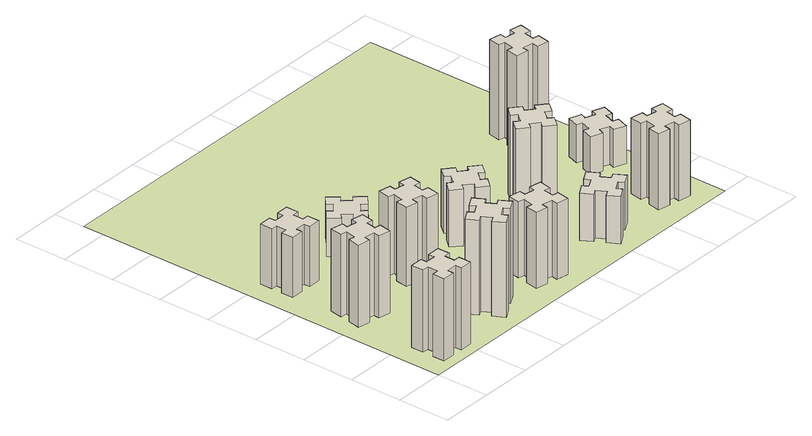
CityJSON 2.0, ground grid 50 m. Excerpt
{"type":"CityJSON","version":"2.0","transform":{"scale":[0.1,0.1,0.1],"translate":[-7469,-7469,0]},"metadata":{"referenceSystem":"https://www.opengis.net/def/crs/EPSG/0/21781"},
"CityObjects":{
"building1":{"type":"Building","attributes":{"class":"1000","function":"1000","usage":"1000","yearOfConstruction":2016,"roofType":"1000","measuredHeight":78,"storeysAboveGround":30,"storeysBelowGround":0},"geometry":[{"type":"Solid","lod":"1","boundaries":[[[[0,1,2,3,4,5,6,7,8,9,10,11,12,13,14,15,16,17,18,19]],[[17,16,20,21]],[[16,15,22,20]],[[15,14,23,22]],[[14,13,24,23]],[[13,12,25,24]],[[12,11,26,25]],[[11,10,27,26]],[[10,9,28,27]],[[9,8,29,28]],[[8,7,30,29]],[[7,6,31,30]],[[6,5,32,31]],[[5,4,33,32]],[[4,3,34,33]],[[3,2,35,34]],[[2,1,36,35]],[[1,0,37,36]],[[0,19,38,37]],[[19,18,39,38]],[[18,17,21,39]],[[24,25,26,27,28,29,30,31,32,33,34,35,36,37,38,39,21,20,22,23]]]]}]},
"building2":{"type":"Building","attributes":{"class":"1000","function":"1000","usage":"1000","yearOfConstruction":2016,"roofType":"1000","measuredHeight":78,"storeysAboveGround":30,"storeysBelowGround":0},"geometry":[{"type":"Solid","lod":"1","boundaries":[[[[40,41,42,43,44,45,46,47,48,49,50,51,52,53,54,55,56,57,58,59]],[[57,56,60,61]],[[56,55,62,60]],[[55,54,63,62]],[[54,53,64,63]],[[53,52,65,64]],[[52,51,66,65]],[[51,50,67,66]],[[50,49,68,67]],[[49,48,69,68]],[[48,47,70,69]],[[47,46,71,70]],[[46,45,72,71]],[[45,44,73,72]],[[44,43,74,73]],[[43,42,75,74]],[[42,41,76,75]],[[41,40,77,76]],[[40,59,78,77]],[[59,58,79,78]],[[58,57,61,79]],[[64,65,66,67,68,69,70,71,72,73,74,75,76,77,78,79,61,60,62,63]]]]}]},
"building3":{"type":"Building","attributes":{"class":"1000","function":"1000","usage":"1000","yearOfConstruction":2016,"roofType":"1000","measuredHeight":57,"storeysAboveGround":30,"storeysBelowGround":0},"geometry":[{"type":"Solid","lod":"1","boundaries":[[[[80,81,82,83,84,85,86,87,88,89,90,91,92,93,94,95,96,97,98,99]],[[97,96,100,101]],[[96,95,102,100]],[[95,94,103,102]],[[94,93,104,103]],[[93,92,105,104]],[[92,91,106,105]],[[91,90,107,106]],[[90,89,108,107]],[[89,88,109,108]],[[88,87,110,109]],[[87,86,111,110]],[[86,85,112,111]],[[85,84,113,112]],[[84,83,114,113]],[[83,82,115,114]],[[82,81,116,115]],[[81,80,117,116]],[[80,99,118,117]],[[99,98,119,118]],[[98,97,101,119]],[[104,105,106,107,108,109,110,111,112,113,114,115,116,117,118,119,101,100,102,103]]]]}]},
"building4":{"type":"Building","attributes":{"class":"1000","function":"1000","usage":"1000","yearOfConstruction":2016,"roofType":"1000","measuredHeight":90,"storeysAboveGround":30,"storeysBelowGround":0},"geometry":[{"type":"Solid","lod":"1","boundaries":[[[[120,121,122,123,124,125,126,127,128,129,130,131,132,133,134,135,136,137,138,139]],[[137,136,140,141]],[[136,135,142,140]],[[135,134,143,142]],[[134,133,144,143]],[[133,132,145,144]],[[132,131,146,145]],[[131,130,147,146]],[[130,129,148,147]],[[129,128,149,148]],[[128,127,150,149]],[[127,126,151,150]],[[126,125,152,151]],[[125,124,153,152]],[[124,123,154,153]],[[123,122,155,154]],[[122,121,156,155]],[[121,120,157,156]],[[120,139,158,157]],[[139,138,159,158]],[[138,137,141,159]],[[144,145,146,147,148,149,150,151,152,153,154,155,156,157,158,159,141,140,142,143]]]]}]},
"building5":{"type":"Building","attributes":{"class":"1000","function":"1000","usage":"1000","yearOfConstruction":2016,"roofType":"1000","measuredHeight":75,"storeysAboveGround":30,"storeysBelowGround":0},"geometry":[{"type":"Solid","lod":"1","boundaries":[[[[160,161,162,163,164,165,166,167,168,169,170,171,172,173,174,175,176,177,178,179]],[[177,176,180,181]],[[176,175,182,180]],[[175,174,183,182]],[[174,173,184,183]],[[173,172,185,184]],[[172,171,186,185]],[[171,170,187,186]],[[170,169,188,187]],[[169,168,189,188]],[[168,167,190,189]],[[167,166,191,190]],[[166,165,192,191]],[[165,164,193,192]],[[164,163,194,193]],[[163,162,195,194]],[[162,161,196,195]],[[161,160,197,196]],[[160,179,198,197]],[[179,178,199,198]],[[178,177,181,199]],[[184,185,186,187,188,189,190,191,192,193,194,195,196,197,198,199,181,180,182,183]]]]}]},
"building6":{"type":"Building","attributes":{"class":"1000","function":"1000","usage":"1000","yearOfConstruction":2016,"roofType":"1000","measuredHeight":36,"storeysAboveGround":30,"storeysBelowGround":0},"geometry":[{"type":"Solid","lod":"1","boundaries":[[[[200,201,202,203,204,205,206,207,208,209,210,211,212,213,214,215,216,217,218,219]],[[217,216,220,221]],[[216,215,222,220]],[[215,214,223,222]],[[214,213,224,223]],[[213,212,225,224]],[[212,211,226,225]],[[211,210,227,226]],[[210,209,228,227]],[[209,208,229,228]],[[208,207,230,229]],[[207,206,231,230]],[[206,205,232,231]],[[205,204,233,232]],[[204,203,234,233]],[[203,202,235,234]],[[202,201,236,235]],[[201,200,237,236]],[[200,219,238,237]],[[219,218,239,238]],[[218,217,221,239]],[[224,225,226,227,228,229,230,231,232,233,234,235,236,237,238,239,221,220,222,223]]]]}]},
"building7":{"type":"Building","attributes":{"class":"1000","function":"1000","usage":"1000","yearOfConstruction":2016,"roofType":"1000","measuredHeight":72,"storeysAboveGround":30,"storeysBelowGround":0},"geometry":[{"type":"Solid","lod":"1","boundaries":[[[[240,241,242,243,244,245,246,247,248,249,250,251,252,253,254,255,256,257,258,259]],[[257,256,260,261]],[[256,255,262,260]],[[255,254,263,262]],[[254,253,264,263]],[[253,252,265,264]],[[252,251,266,265]],[[251,250,267,266]],[[250,249,268,267]],[[249,248,269,268]],[[248,247,270,269]],[[247,246,271,270]],[[246,245,272,271]],[[245,244,273,272]],[[244,243,274,273]],[[243,242,275,274]],[[242,241,276,275]],[[241,240,277,276]],[[240,259,278,277]],[[259,258,279,278]],[[258,257,261,279]],[[264,265,266,267,268,269,270,271,272,273,274,275,276,277,278,279,261,260,262,263]]]]}]},
"building8":{"type":"Building","attributes":{"class":"1000","function":"1000","usage":"1000","yearOfConstruction":2016,"roofType":"1000","measuredHeight":54,"storeysAboveGround":30,"storeysBelowGround":0},"geometry":[{"type":"Solid","lod":"1","boundaries":[[[[280,281,282,283,284,285,286,287,288,289,290,291,292,293,294,295,296,297,298,299]],[[297,296,300,301]],[[296,295,302,300]],[[295,294,303,302]],[[294,293,304,303]],[[293,292,305,304]],[[292,291,306,305]],[[291,290,307,306]],[[290,289,308,307]],[[289,288,309,308]],[[288,287,310,309]],[[287,286,311,310]],[[286,285,312,311]],[[285,284,313,312]],[[284,283,314,313]],[[283,282,315,314]],[[282,281,316,315]],[[281,280,317,316]],[[280,299,318,317]],[[299,298,319,318]],[[298,297,301,319]],[[304,305,306,307,308,309,310,311,312,313,314,315,316,317,318,319,301,300,302,303]]]]}]},
"building9":{"type":"Building","attributes":{"class":"1000","function":"1000","usage":"1000","yearOfConstruction":2016,"roofType":"1000","measuredHeight":45,"storeysAboveGround":30,"storeysBelowGround":0},"geometry":[{"type":"Solid","lod":"1","boundaries":[[[[320,321,322,323,324,325,326,327,328,329,330,331,332,333,334,335,336,337,338,339]],[[337,336,340,341]],[[336,335,342,340]],[[335,334,343,342]],[[334,333,344,343]],[[333,332,345,344]],[[332,331,346,345]],[[331,330,347,346]],[[330,329,348,347]],[[329,328,349,348]],[[328,327,350,349]],[[327,326,351,350]],[[326,325,352,351]],[[325,324,353,352]],[[324,323,354,353]],[[323,322,355,354]],[[322,321,356,355]],[[321,320,357,356]],[[320,339,358,357]],[[339,338,359,358]],[[338,337,341,359]],[[344,345,346,347,348,349,350,351,352,353,354,355,356,357,358,359,341,340,342,343]]]]}]},
"building10":{"type":"Building","attributes":{"class":"1000","function":"1000","usage":"1000","yearOfConstruction":2016,"roofType":"1000","measuredHeight":81,"storeysAboveGround":30,"storeysBelowGround":0},"geometry":[{"type":"Solid","lod":"1","boundaries":[[[[360,361,362,363,364,365,366,367,368,369,370,371,372,373,374,375,376,377,378,379]],[[377,376,380,381]],[[376,375,382,380]],[[375,374,383,382]],[[374,373,384,383]],[[373,372,385,384]],[[372,371,386,385]],[[371,370,387,386]],[[370,369,388,387]],[[369,368,389,388]],[[368,367,390,389]],[[367,366,391,390]],[[366,365,392,391]],[[365,364,393,392]],[[364,363,394,393]],[[363,362,395,394]],[[362,361,396,395]],[[361,360,397,396]],[[360,379,398,397]],[[379,378,399,398]],[[378,377,381,399]],[[384,385,386,387,388,389,390,391,392,393,394,395,396,397,398,399,381,380,382,383]]]]}]},
"building11":{"type":"Building","attributes":{"class":"1000","function":"1000","usage":"1000","yearOfConstruction":2016,"roofType":"1000","measuredHeight":72,"storeysAboveGround":30,"storeysBelowGround":0},"geometry":[{"type":"Solid","lod":"1","boundaries":[[[[400,401,402,403,404,405,406,407,408,409,410,411,412,413,414,415,416,417,418,419]],[[417,416,420,421]],[[416,415,422,420]],[[415,414,423,422]],[[414,413,424,423]],[[413,412,425,424]],[[412,411,426,425]],[[411,410,427,426]],[[410,409,428,427]],[[409,408,429,428]],[[408,407,430,429]],[[407,406,431,430]],[[406,405,432,431]],[[405,404,433,432]],[[404,403,434,433]],[[403,402,435,434]],[[402,401,436,435]],[[401,400,437,436]],[[400,419,438,437]],[[419,418,439,438]],[[418,417,421,439]],[[424,425,426,427,428,429,430,431,432,433,434,435,436,437,438,439,421,420,422,423]]]]}]},
"building12":{"type":"Building","attributes":{"class":"1000","function":"1000","usage":"1000","yearOfConstruction":2016,"roofType":"1000","measuredHeight":36,"storeysAboveGround":30,"storeysBelowGround":0},"geometry":[{"type":"Solid","lod":"1","boundaries":[[[[440,441,442,443,444,445,446,447,448,449,450,451,452,453,454,455,456,457,458,459]],[[457,456,460,461]],[[456,455,462,460]],[[455,454,463,462]],[[454,453,464,463]],[[453,452,465,464]],[[452,451,466,465]],[[451,450,467,466]],[[450,449,468,467]],[[449,448,469,468]],[[448,447,470,469]],[[447,446,471,470]],[[446,445,472,471]],[[445,444,473,472]],[[444,443,474,473]],[[443,442,475,474]],[[442,441,476,475]],[[441,440,477,476]],[[440,459,478,477]],[[459,458,479,478]],[[458,457,461,479]],[[464,465,466,467,468,469,470,471,472,473,474,475,476,477,478,479,461,460,462,463]]]]}]},
"building13":{"type":"Building","attributes":{"class":"1000","function":"1000","usage":"1000","yearOfConstruction":2016,"roofType":"1000","measuredHeight":90,"storeysAboveGround":30,"storeysBelowGround":0},"geometry":[{"type":"Solid","lod":"1","boundaries":[[[[480,481,482,483,484,485,486,487,488,489,490,491,492,493,494,495,496,497,498,499]],[[497,496,500,501]],[[496,495,502,500]],[[495,494,503,502]],[[494,493,504,503]],[[493,492,505,504]],[[492,491,506,505]],[[491,490,507,506]],[[490,489,508,507]],[[489,488,509,508]],[[488,487,510,509]],[[487,486,511,510]],[[486,485,512,511]],[[485,484,513,512]],[[484,483,514,513]],[[483,482,515,514]],[[482,481,516,515]],[[481,480,517,516]],[[480,499,518,517]],[[499,498,519,518]],[[498,497,501,519]],[[504,505,506,507,508,509,510,511,512,513,514,515,516,517,518,519,501,500,502,503]]]]}]},
"landuse1":{"type":"LandUse","attributes":{"name":"plot1","function":"1010"},"geometry":[{"type":"MultiSurface","lod":"1","boundaries":[[[520,521,522,523]]]}]}
},
"vertices":[
[265,325,0],[265,225,0],[205,225,0],[205,105,0],[325,105,0],[325,165,0],[425,165,0],[425,105,0],[545,105,0],[545,225,0],[485,225,0],[485,325,0],[545,325,0],[545,445,0],[425,445,0],[425,385,0],[325,385,0],[325,445,0],[205,445,0],[205,325,0],[325,385,780],[325,445,780],[425,385,780],[425,445,780],[545,445,780],[545,325,780],[485,325,780],[485,225,780],[545,225,780],[545,105,780],[425,105,780],[425,165,780],[325,165,780],[325,105,780],[205,105,780],[205,225,780],[265,225,780],[265,325,780],[205,325,780],[205,445,780],
[307,1016,0],[405,998,0],[395,939,0],[513,918,0],[534,1037,0],[475,1047,0],[492,1145,0],[551,1135,0],[572,1253,0],[454,1274,0],[444,1215,0],[345,1232,0],[356,1291,0],[237,1312,0],[217,1194,0],[276,1184,0],[258,1085,0],[199,1096,0],[178,977,0],[297,957,0],[258,1085,780],[199,1096,780],[276,1184,780],[217,1194,780],[237,1312,780],[356,1291,780],[345,1232,780],[444,1215,780],[454,1274,780],[572,1253,780],[551,1135,780],[492,1145,780],[475,1047,780],[534,1037,780],[513,918,780],[395,939,780],[405,998,780],[307,1016,780],[297,957,780],[178,977,780],
[425,1965,0],[325,1965,0],[325,2025,0],[205,2025,0],[205,1905,0],[265,1905,0],[265,1805,0],[205,1805,0],[205,1685,0],[325,1685,0],[325,1745,0],[425,1745,0],[425,1685,0],[545,1685,0],[545,1805,0],[485,1805,0],[485,1905,0],[545,1905,0],[545,2025,0],[425,2025,0],[485,1905,570],[545,1905,570],[485,1805,570],[545,1805,570],[545,1685,570],[425,1685,570],[425,1745,570],[325,1745,570],[325,1685,570],[205,1685,570],[205,1805,570],[265,1805,570],[265,1905,570],[205,1905,570],[205,2025,570],[325,2025,570],[325,1965,570],[425,1965,570],[425,2025,570],[545,2025,570],
[1127,255,0],[1214,305,0],[1244,253,0],[1348,313,0],[1288,417,0],[1236,387,0],[1186,474,0],[1238,504,0],[1178,608,0],[1074,548,0],[1104,496,0],[1017,446,0],[987,498,0],[883,438,0],[943,334,0],[995,364,0],[1045,277,0],[993,247,0],[1053,143,0],[1157,203,0],[1045,277,900],[993,247,900],[995,364,900],[943,334,900],[883,438,900],[987,498,900],[1017,446,900],[1104,496,900],[1074,548,900],[1178,608,900],[1238,504,900],[1186,474,900],[1236,387,900],[1288,417,900],[1348,313,900],[1244,253,900],[1214,305,900],[1127,255,900],[1157,203,900],[1053,143,900],
[1047,1116,0],[1145,1098,0],[1135,1039,0],[1253,1018,0],[1274,1137,0],[1215,1147,0],[1232,1245,0],[1291,1235,0],[1312,1353,0],[1194,1374,0],[1184,1315,0],[1085,1332,0],[1096,1391,0],[977,1412,0],[957,1294,0],[1016,1284,0],[998,1185,0],[939,1196,0],[918,1077,0],[1037,1057,0],[998,1185,750],[939,1196,750],[1016,1284,750],[957,1294,750],[977,1412,750],[1096,1391,750],[1085,1332,750],[1184,1315,750],[1194,1374,750],[1312,1353,750],[1291,1235,750],[1232,1245,750],[1215,1147,750],[1274,1137,750],[1253,1018,750],[1135,1039,750],[1145,1098,750],[1047,1116,750],[1037,1057,750],[918,1077,750],
[1083,1972,0],[1006,1907,0],[968,1953,0],[876,1876,0],[953,1784,0],[999,1823,0],[1063,1746,0],[1017,1708,0],[1094,1616,0],[1186,1693,0],[1148,1739,0],[1224,1803,0],[1263,1757,0],[1355,1834,0],[1278,1926,0],[1232,1888,0],[1167,1964,0],[1213,2003,0],[1136,2095,0],[1044,2018,0],[1167,1964,360],[1213,2003,360],[1232,1888,360],[1278,1926,360],[1355,1834,360],[1263,1757,360],[1224,1803,360],[1148,1739,360],[1186,1693,360],[1094,1616,360],[1017,1708,360],[1063,1746,360],[999,1823,360],[953,1784,360],[876,1876,360],[968,1953,360],[1006,1907,360],[1083,1972,360],[1044,2018,360],[1136,2095,360],
[1855,307,0],[1872,405,0],[1931,395,0],[1952,513,0],[1834,534,0],[1824,475,0],[1725,492,0],[1736,551,0],[1617,572,0],[1597,454,0],[1656,444,0],[1638,345,0],[1579,356,0],[1558,237,0],[1677,217,0],[1687,276,0],[1785,258,0],[1775,199,0],[1893,178,0],[1914,297,0],[1785,258,720],[1775,199,720],[1687,276,720],[1677,217,720],[1558,237,720],[1579,356,720],[1638,345,720],[1656,444,720],[1597,454,720],[1617,572,720],[1736,551,720],[1725,492,720],[1824,475,720],[1834,534,720],[1952,513,720],[1931,395,720],[1872,405,720],[1855,307,720],[1914,297,720],[1893,178,720],
[1746,1163,0],[1823,1099,0],[1784,1053,0],[1876,976,0],[1953,1068,0],[1907,1106,0],[1972,1183,0],[2018,1144,0],[2095,1236,0],[2003,1313,0],[1964,1267,0],[1888,1332,0],[1926,1378,0],[1834,1455,0],[1757,1363,0],[1803,1324,0],[1739,1248,0],[1693,1286,0],[1616,1194,0],[1708,1117,0],[1739,1248,540],[1693,1286,540],[1803,1324,540],[1757,1363,540],[1834,1455,540],[1926,1378,540],[1888,1332,540],[1964,1267,540],[2003,1313,540],[2095,1236,540],[2018,1144,540],[1972,1183,540],[1907,1106,540],[1953,1068,540],[1876,976,540],[1784,1053,540],[1823,1099,540],[1746,1163,540],[1708,1117,540],[1616,1194,540],
[2475,364,0],[2525,277,0],[2473,247,0],[2533,143,0],[2637,203,0],[2607,255,0],[2694,305,0],[2724,253,0],[2828,313,0],[2768,417,0],[2716,387,0],[2666,474,0],[2718,504,0],[2658,608,0],[2554,548,0],[2584,496,0],[2497,446,0],[2467,498,0],[2363,438,0],[2423,334,0],[2497,446,450],[2467,498,450],[2584,496,450],[2554,548,450],[2658,608,450],[2718,504,450],[2666,474,450],[2716,387,450],[2768,417,450],[2828,313,450],[2724,253,450],[2694,305,450],[2607,255,450],[2637,203,450],[2533,143,450],[2473,247,450],[2525,277,450],[2475,364,450],[2423,334,450],[2363,438,450],
[2647,1006,0],[2712,1083,0],[2758,1044,0],[2835,1136,0],[2743,1213,0],[2704,1167,0],[2628,1232,0],[2666,1278,0],[2574,1355,0],[2497,1263,0],[2543,1224,0],[2479,1148,0],[2433,1186,0],[2356,1094,0],[2448,1017,0],[2486,1063,0],[2563,999,0],[2524,953,0],[2616,876,0],[2693,968,0],[2563,999,810],[2524,953,810],[2486,1063,810],[2448,1017,810],[2356,1094,810],[2433,1186,810],[2479,1148,810],[2543,1224,810],[2497,1263,810],[2574,1355,810],[2666,1278,810],[2628,1232,810],[2704,1167,810],[2743,1213,810],[2835,1136,810],[2758,1044,810],[2712,1083,810],[2647,1006,810],[2693,968,810],[2616,876,810],
[3435,307,0],[3452,405,0],[3511,395,0],[3532,513,0],[3414,534,0],[3404,475,0],[3305,492,0],[3316,551,0],[3197,572,0],[3177,454,0],[3236,444,0],[3218,345,0],[3159,356,0],[3138,237,0],[3257,217,0],[3267,276,0],[3365,258,0],[3355,199,0],[3473,178,0],[3494,297,0],[3365,258,720],[3355,199,720],[3267,276,720],[3257,217,720],[3138,237,720],[3159,356,720],[3218,345,720],[3236,444,720],[3177,454,720],[3197,572,720],[3316,551,720],[3305,492,720],[3404,475,720],[3414,534,720],[3532,513,720],[3511,395,720],[3452,405,720],[3435,307,720],[3494,297,720],[3473,178,720],
[3351,1029,0],[3445,995,0],[3424,939,0],[3537,897,0],[3578,1010,0],[3522,1031,0],[3556,1125,0],[3612,1104,0],[3653,1217,0],[3540,1258,0],[3520,1202,0],[3426,1236,0],[3447,1292,0],[3334,1333,0],[3293,1220,0],[3349,1200,0],[3315,1106,0],[3259,1127,0],[3217,1014,0],[3330,973,0],[3315,1106,360],[3259,1127,360],[3349,1200,360],[3293,1220,360],[3334,1333,360],[3447,1292,360],[3426,1236,360],[3520,1202,360],[3540,1258,360],[3653,1217,360],[3612,1104,360],[3556,1125,360],[3522,1031,360],[3578,1010,360],[3537,897,360],[3424,939,360],[3445,995,360],[3351,1029,360],[3330,973,360],[3217,1014,360],
[3435,1787,0],[3452,1885,0],[3511,1875,0],[3532,1993,0],[3414,2014,0],[3404,1955,0],[3305,1972,0],[3316,2031,0],[3197,2052,0],[3177,1934,0],[3236,1924,0],[3218,1825,0],[3159,1836,0],[3138,1717,0],[3257,1697,0],[3267,1756,0],[3365,1738,0],[3355,1679,0],[3473,1658,0],[3494,1777,0],[3365,1738,900],[3355,1679,900],[3267,1756,900],[3257,1697,900],[3138,1717,900],[3159,1836,900],[3218,1825,900],[3236,1924,900],[3177,1934,900],[3197,2052,900],[3316,2031,900],[3305,1972,900],[3404,1955,900],[3414,2014,900],[3532,1993,900],[3511,1875,900],[3452,1885,900],[3435,1787,900],[3494,1777,900],[3473,1658,900],
[5,3705,0],[3705,3705,0],[3705,5,0],[5,5,0]
]}
